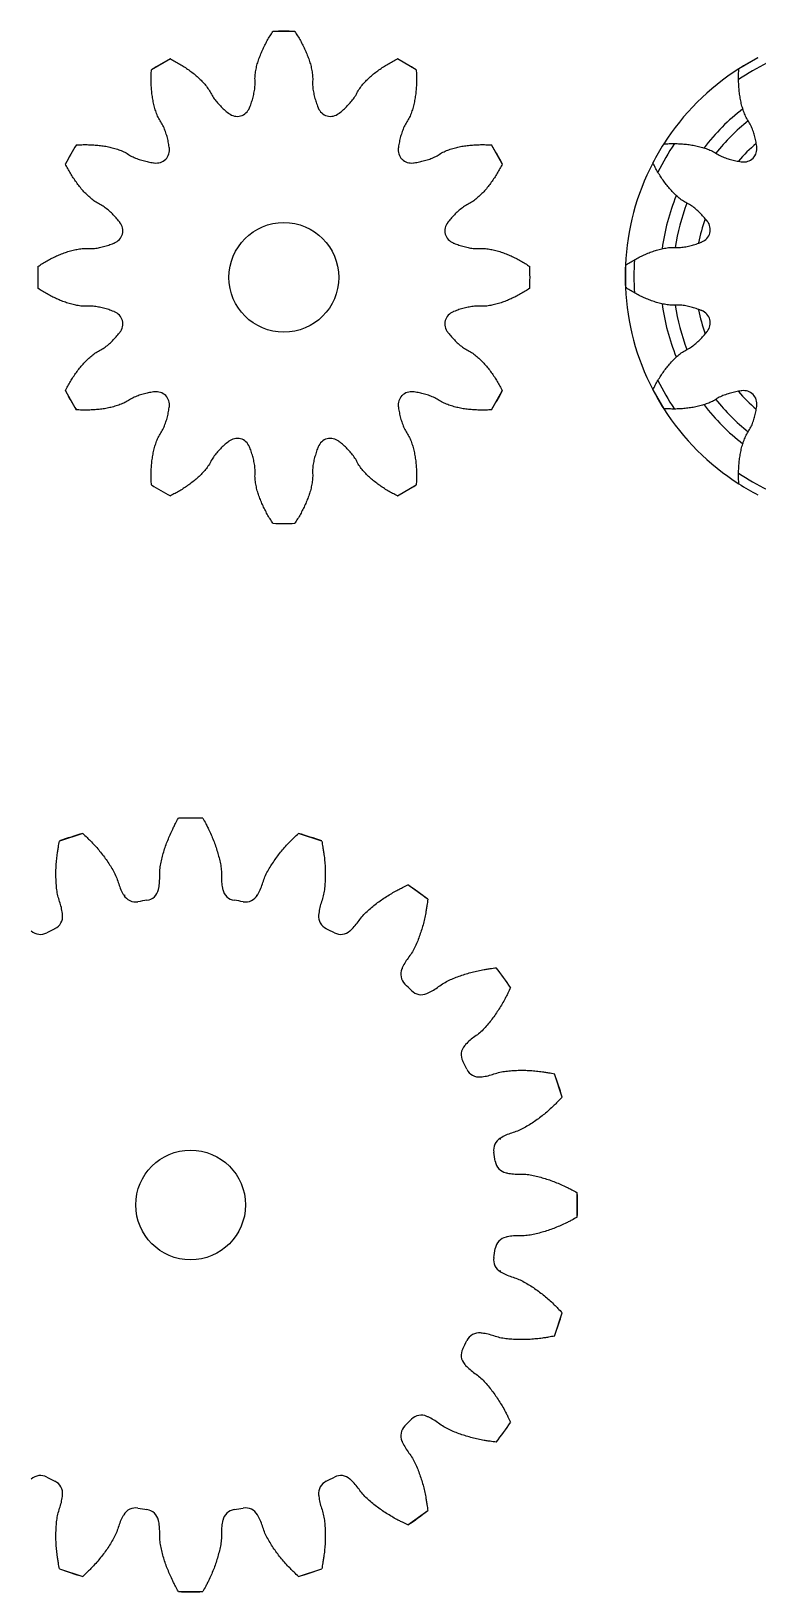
# Model space of a CAD drawing. Header units: inches. Extents: x 0.9 to 97.5, y -1.2 to 16.7.
# Drawn here: x 5.556 to 7.277, y 9.851 to 13.549 of the extents above; entities that cross this region are included whole.
import ezdxf

# ---------------------------------------------------------------- set-up
doc = ezdxf.new("R2010")
doc.units = ezdxf.units.IN
doc.header["$MEASUREMENT"] = 0

msp = doc.modelspace()

# ---------------------------------------------------------------- linework, layer by layer
at = {"color": 7, "linetype": 'Continuous'}
for p, q in [((6.18, 13.5484), (6.1283, 13.5484)), ((5.8852, 13.4833), (5.8404, 13.4574)), ((6.4679, 13.4574), (6.4231, 13.4833)), ((7.2772, 13.4859), (7.2325, 13.46)), ((6.6718, 13.2347), (6.6459, 13.2795)), ((5.5714, 12.9915), (5.5714, 12.9398)), ((6.9635, 12.9941), (6.9635, 12.9424)), ((5.6365, 12.6967), (5.6624, 12.6519)), ((6.6459, 12.6519), (6.6718, 12.6967)), ((7.0286, 12.6993), (7.0545, 12.6545)), ((6.4231, 12.4481), (6.4679, 12.4739)), ((5.9622, 11.6839), (5.9043, 11.6839)), ((5.6776, 11.648), (5.6226, 11.6301)), ((6.2439, 11.6301), (6.1888, 11.648)), ((5.7754, 11.5015), (5.7782, 11.5015)), ((6.0882, 11.5015), (6.091, 11.5015)), ((6.4952, 11.4919), (6.4483, 11.5259)), ((6.8135, 11.0233), (6.7956, 11.0784)), ((6.667, 10.9255), (6.667, 10.9225)), ((6.8494, 10.7388), (6.8494, 10.7967)), ((6.667, 10.6127), (6.667, 10.6099)), ((6.7956, 10.457), (6.8135, 10.5121)), ((6.4483, 10.0095), (6.4952, 10.0435)), ((5.6226, 9.9053), (5.6776, 9.8874)), ((6.1888, 9.8874), (6.2439, 9.9053)), ((5.9043, 9.8515), (5.9622, 9.8515))]:
    msp.add_line(p, q, dxfattribs=at)
for centre in [(6.1542, 12.9657), (5.9332, 10.7677)]:
    msp.add_circle(centre, 0.13)
for centre, radius, start, end in [((6.1542, 12.9657), 0.5833, 87.4589, 92.5411), ((6.1542, 12.9657), 0.5833, 117.4589, 122.5411), ((6.1542, 12.9657), 0.5833, 57.4589, 62.5411), ((7.5462, 12.9682), 0.5625, 116.0063, 123.9937), ((7.5462, 12.9682), 0.5833, 117.4589, 122.5411), ((6.0439, 13.3798), 0.0325, 231.9904, 283.7738), ((6.0426, 13.3794), 0.0325, 286.2262, 338.0096), ((6.2657, 13.3794), 0.0325, 201.9904, 253.7738), ((6.2644, 13.3798), 0.0325, 256.2262, 308.0096), ((6.1542, 12.9657), 0.5833, 147.4589, 152.5411), ((6.1542, 12.9657), 0.5833, 27.4589, 32.5411), ((7.5462, 12.9682), 0.5833, 147.4589, 152.5411), ((7.5462, 12.9682), 0.5625, 146.0063, 153.9937), ((5.8517, 13.2692), 0.0325, 261.9904, 313.7738), ((5.8507, 13.2682), 0.0325, 316.2262, 8.0096), ((6.4576, 13.2682), 0.0325, 171.9904, 223.7738), ((6.4567, 13.2692), 0.0325, 226.2262, 278.0096), ((7.2437, 13.2717), 0.0325, 261.9904, 313.7738), ((7.2427, 13.2707), 0.0325, 316.2262, 8.0096), ((5.7401, 13.0759), 0.0325, 346.2262, 38.0096), ((6.5682, 13.0759), 0.0325, 141.9904, 193.7738), ((7.1322, 13.0785), 0.0325, 346.2262, 38.0096), ((5.7404, 13.0773), 0.0325, 291.9904, 343.7738), ((6.5679, 13.0773), 0.0325, 196.2262, 248.0096), ((7.1325, 13.0798), 0.0325, 291.9904, 343.7738), ((6.1542, 12.9657), 0.5833, 177.4589, 182.5411), ((6.1542, 12.9657), 0.5833, 357.4589, 2.5411), ((7.5462, 12.9682), 0.5833, 177.4589, 182.5411), ((7.5462, 12.9682), 0.5625, 176.0063, 183.9937), ((5.7404, 12.8541), 0.0325, 16.2262, 68.0096), ((6.5679, 12.8541), 0.0325, 111.9904, 163.7738), ((7.1325, 12.8567), 0.0325, 16.2262, 68.0096), ((5.7401, 12.8555), 0.0325, 321.9904, 13.7738), ((6.5682, 12.8555), 0.0325, 166.2262, 218.0096), ((7.1322, 12.858), 0.0325, 321.9904, 13.7738), ((7.5462, 12.9682), 0.5625, 206.0063, 213.9937), ((6.1542, 12.9657), 0.5833, 207.4589, 212.5411), ((5.8517, 12.6622), 0.0325, 46.2262, 98.0096), ((5.8507, 12.6632), 0.0325, 351.9904, 43.7738), ((6.4576, 12.6632), 0.0325, 136.2262, 188.0096), ((6.4567, 12.6622), 0.0325, 81.9904, 133.7738), ((6.1542, 12.9657), 0.5833, 327.4589, 332.5411), ((7.5462, 12.9682), 0.5833, 207.4589, 212.5411), ((7.2437, 12.6648), 0.0325, 46.2262, 98.0096), ((7.2427, 12.6657), 0.0325, 351.9904, 43.7738), ((6.0439, 12.5516), 0.0325, 76.2262, 128.0096), ((6.0426, 12.552), 0.0325, 21.9904, 73.7738), ((6.2657, 12.552), 0.0325, 106.2262, 158.0096), ((6.2644, 12.5516), 0.0325, 51.9904, 103.7738), ((7.5462, 12.9682), 0.5625, 236.0063, 243.9937), ((6.1542, 12.9657), 0.5833, 237.4589, 242.5411), ((6.1542, 12.9657), 0.5833, 297.4589, 302.5411), ((7.5462, 12.9682), 0.5833, 237.4589, 242.5411), ((6.1542, 12.9657), 0.5833, 267.4589, 272.5411), ((5.9332, 10.7677), 0.9167, 88.1903, 91.8097), ((5.9332, 10.7677), 0.9167, 106.1903, 109.8097), ((5.9332, 10.7677), 0.9167, 70.1903, 73.8097), ((5.8029, 11.5183), 0.0325, 209.9106, 279.8509), ((5.8252, 11.5218), 0.0325, 278.1491, 348.0894), ((6.0412, 11.5218), 0.0325, 191.9106, 261.8509), ((6.0635, 11.5183), 0.0325, 260.1491, 330.0894), ((5.9332, 10.7677), 0.9167, 52.1903, 55.8097), ((5.9332, 10.7677), 0.7293, 98.1491, 99.8509), ((5.9332, 10.7677), 0.7293, 80.1491, 81.8509), ((5.5975, 11.4516), 0.0325, 296.1491, 6.0894), ((6.269, 11.4516), 0.0325, 173.9106, 243.8509), ((5.5773, 11.4413), 0.0325, 227.9106, 297.8509), ((5.9332, 10.7677), 0.7293, 116.1491, 117.8509), ((5.9332, 10.7677), 0.7293, 62.1491, 63.8509), ((6.2891, 11.4413), 0.0325, 242.1491, 312.0894), ((6.4638, 11.3143), 0.0325, 155.9106, 225.8509), ((5.9332, 10.7677), 0.9167, 34.1903, 37.8097), ((5.9332, 10.7677), 0.7293, 44.1491, 45.8509), ((6.4798, 11.2983), 0.0325, 224.1491, 294.0894), ((6.6068, 11.1236), 0.0325, 137.9106, 207.8509), ((5.9332, 10.7677), 0.7293, 26.1491, 27.8509), ((6.6171, 11.1035), 0.0325, 206.1491, 276.0894), ((5.9332, 10.7677), 0.9167, 16.1903, 19.8097), ((6.6838, 10.898), 0.0325, 119.9106, 189.8509), ((5.9332, 10.7677), 0.7293, 8.1491, 9.8509), ((6.6874, 10.8757), 0.0325, 188.1491, 258.0894), ((5.9332, 10.7677), 0.9167, 358.1903, 1.8097), ((6.6874, 10.6597), 0.0325, 101.9106, 171.8509), ((5.9332, 10.7677), 0.7293, 350.1491, 351.8509), ((6.6838, 10.6374), 0.0325, 170.1491, 240.0894), ((5.9332, 10.7677), 0.9167, 340.1903, 343.8097), ((5.9332, 10.7677), 0.7293, 332.1491, 333.8509), ((6.6171, 10.432), 0.0325, 83.9106, 153.8509), ((6.6068, 10.4118), 0.0325, 152.1491, 222.0894), ((6.4638, 10.2211), 0.0325, 134.1491, 204.0894), ((5.9332, 10.7677), 0.7293, 314.1491, 315.8509), ((6.4798, 10.2371), 0.0325, 65.9106, 135.8509), ((5.9332, 10.7677), 0.9167, 322.1903, 325.8097), ((5.5773, 10.0941), 0.0325, 62.1491, 132.0894), ((5.9332, 10.7677), 0.7293, 242.1491, 243.8509), ((5.5975, 10.0838), 0.0325, 353.9106, 63.8509), ((6.269, 10.0838), 0.0325, 116.1491, 186.0894), ((5.9332, 10.7677), 0.7293, 296.1491, 297.8509), ((6.2891, 10.0941), 0.0325, 47.9106, 117.8509), ((5.8029, 10.0171), 0.0325, 80.1491, 150.0894), ((5.9332, 10.7677), 0.7293, 260.1491, 261.8509), ((5.8252, 10.0136), 0.0325, 11.9106, 81.8509), ((6.0412, 10.0136), 0.0325, 98.1491, 168.0894), ((5.9332, 10.7677), 0.7293, 278.1491, 279.8509), ((6.0635, 10.0171), 0.0325, 29.9106, 99.8509), ((5.9332, 10.7677), 0.9167, 304.1903, 307.8097), ((5.9332, 10.7677), 0.9167, 250.1903, 253.8097), ((5.9332, 10.7677), 0.9167, 286.1903, 289.8097), ((5.9332, 10.7677), 0.9167, 268.1903, 271.8097)]:
    msp.add_arc(centre, radius, start, end, dxfattribs=at)
at = {"color": 40, "linetype": 'Continuous'}
for radius, start, end in [(0.5833, 122.5411, 147.4589), (0.5, 127.5167, 142.4496), (0.4698, 128.374, 141.6259), (0.4167, 130.9649, 139.0352), (0.5833, 152.6357, 177.3634), (0.5, 157.5509, 172.4835), (0.4698, 158.3731, 171.6429), (0.4167, 160.9031, 169.0648), (0.5833, 182.6366, 207.3643), (0.5, 187.5167, 202.4496), (0.4698, 188.357, 201.6268), (0.4167, 190.9351, 199.0968), (0.4167, 220.9649, 229.0352), (0.5833, 212.5411, 237.4589), (0.5, 217.5509, 232.4835), (0.4698, 218.374, 231.6259)]:
    msp.add_arc((7.5462, 12.9682), radius, start, end, dxfattribs=at)
at = {"color": 7, "linetype": 'Continuous'}
for points, start_tangent, end_tangent in [([(6.115, 13.5268), (6.1214, 13.5377), (6.1283, 13.5484)], (0.006226, 0.011071), (0.007064, 0.010554)), ([(6.18, 13.5484), (6.1869, 13.5377), (6.1933, 13.5268)], (0.007064, -0.010554), (0.006226, -0.011071)), ([(6.0727, 13.3672), (6.0733, 13.3687), (6.0777, 13.3806), (6.0813, 13.3928), (6.084, 13.4052), (6.0858, 13.4178), (6.0859, 13.4305), (6.086, 13.4433), (6.0878, 13.4558), (6.0905, 13.4683), (6.0941, 13.4804), (6.0985, 13.4924), (6.1035, 13.5041), (6.109, 13.5156), (6.115, 13.5268)], (0.031251, 0.077387), (0.040911, 0.072744)), ([(6.1933, 13.5268), (6.1993, 13.5156), (6.2048, 13.5041), (6.2098, 13.4924), (6.2142, 13.4804), (6.2178, 13.4683), (6.2205, 13.4558), (6.2223, 13.4433), (6.2224, 13.4305), (6.2225, 13.4178), (6.2243, 13.4052), (6.2271, 13.3928), (6.2307, 13.3806), (6.235, 13.3687), (6.2356, 13.3672)], (0.040911, -0.072744), (0.031251, -0.077387)), ([(5.8852, 13.4833), (5.8965, 13.4775), (5.9075, 13.4712)], (0.011395, -0.005608), (0.010927, -0.006474)), ([(5.9075, 13.4712), (5.9183, 13.4645), (5.9288, 13.4573), (5.939, 13.4497), (5.9488, 13.4415), (5.958, 13.4327), (5.9666, 13.4234), (5.9744, 13.4134), (5.9808, 13.4024), (5.9873, 13.3914), (5.9951, 13.3814), (6.0037, 13.3721), (6.0129, 13.3633), (6.0227, 13.3551), (6.0239, 13.3542)], (0.071802, -0.042543), (0.065758, -0.051394)), ([(6.2844, 13.3542), (6.2856, 13.3551), (6.2954, 13.3633), (6.3046, 13.3721), (6.3132, 13.3814), (6.321, 13.3914), (6.3275, 13.4024), (6.3339, 13.4134), (6.3417, 13.4234), (6.3503, 13.4327), (6.3596, 13.4415), (6.3693, 13.4497), (6.3795, 13.4573), (6.39, 13.4645), (6.4008, 13.4712)], (0.065758, 0.051394), (0.071802, 0.042543)), ([(6.4008, 13.4712), (6.4118, 13.4775), (6.4231, 13.4833)], (0.010927, 0.006474), (0.011395, 0.005608)), ([(5.8397, 13.4321), (5.8398, 13.4447), (5.8404, 13.4574)], (-0.000143, 0.0127), (0.000841, 0.012673)), ([(5.8829, 13.2727), (5.8826, 13.2743), (5.8804, 13.2868), (5.8774, 13.2992), (5.8736, 13.3113), (5.8689, 13.3231), (5.8626, 13.3341), (5.8563, 13.3452), (5.8516, 13.357), (5.8478, 13.3691), (5.8448, 13.3815), (5.8426, 13.394), (5.841, 13.4066), (5.8401, 13.4193), (5.8397, 13.4321)], (-0.011629, 0.082645), (-0.000942, 0.083454)), ([(6.4686, 13.4321), (6.4682, 13.4193), (6.4673, 13.4066), (6.4657, 13.394), (6.4635, 13.3815), (6.4605, 13.3691), (6.4567, 13.357), (6.452, 13.3452), (6.4457, 13.3341), (6.4394, 13.3231), (6.4347, 13.3113), (6.4309, 13.2992), (6.4279, 13.2868), (6.4257, 13.2743), (6.4255, 13.2727)], (-0.000942, -0.083454), (-0.011629, -0.082645)), ([(6.4679, 13.4574), (6.4685, 13.4447), (6.4686, 13.4321)], (0.000841, -0.012673), (-0.000143, -0.0127)), ([(7.2317, 13.4346), (7.2318, 13.4473), (7.2325, 13.46)], (-0.000143, 0.0127), (0.000841, 0.012673)), ([(7.2749, 13.2753), (7.2747, 13.2768), (7.2725, 13.2893), (7.2695, 13.3017), (7.2657, 13.3138), (7.261, 13.3256), (7.2547, 13.3367), (7.2484, 13.3477), (7.2437, 13.3595), (7.2398, 13.3717), (7.2369, 13.384), (7.2347, 13.3966), (7.2331, 13.4092), (7.2321, 13.4219), (7.2317, 13.4346)], (-0.011629, 0.082645), (-0.000942, 0.083454)), ([(5.6624, 13.2795), (5.6751, 13.2801), (5.6878, 13.2802)], (0.012673, 0.000841), (0.0127, -0.000143)), ([(5.6878, 13.2802), (5.7005, 13.2798), (5.7132, 13.2788), (5.7258, 13.2773), (5.7384, 13.275), (5.7507, 13.2721), (5.7629, 13.2683), (5.7747, 13.2635), (5.7857, 13.2572), (5.7968, 13.251), (5.8086, 13.2462), (5.8207, 13.2424), (5.833, 13.2394), (5.8456, 13.2372), (5.8471, 13.237)], (0.083454, -0.000942), (0.082645, -0.011629)), ([(6.4612, 13.237), (6.4627, 13.2372), (6.4753, 13.2394), (6.4876, 13.2424), (6.4998, 13.2462), (6.5116, 13.251), (6.5226, 13.2572), (6.5337, 13.2635), (6.5455, 13.2683), (6.5576, 13.2721), (6.5699, 13.275), (6.5825, 13.2773), (6.5951, 13.2788), (6.6078, 13.2798), (6.6205, 13.2802)], (0.082645, 0.011629), (0.083454, 0.000942)), ([(6.6205, 13.2802), (6.6332, 13.2801), (6.6459, 13.2795)], (0.0127, 0.000143), (0.012673, -0.000841)), ([(7.0545, 13.282), (7.0672, 13.2826), (7.0799, 13.2827)], (0.012673, 0.000841), (0.0127, -0.000143)), ([(7.0799, 13.2827), (7.0926, 13.2823), (7.1053, 13.2813), (7.1179, 13.2798), (7.1304, 13.2776), (7.1428, 13.2746), (7.1549, 13.2708), (7.1667, 13.2661), (7.1778, 13.2598), (7.1888, 13.2535), (7.2006, 13.2488), (7.2128, 13.2449), (7.2251, 13.242), (7.2376, 13.2398), (7.2392, 13.2395)], (0.083454, -0.000942), (0.082645, -0.011629)), ([(5.6486, 13.2123), (5.6424, 13.2234), (5.6365, 13.2347)], (-0.006474, 0.010927), (-0.005608, 0.011395)), ([(5.7657, 13.0959), (5.7647, 13.0972), (5.7565, 13.1069), (5.7478, 13.1161), (5.7384, 13.1247), (5.7284, 13.1326), (5.7174, 13.139), (5.7065, 13.1454), (5.6965, 13.1533), (5.6871, 13.1619), (5.6783, 13.1711), (5.6702, 13.1808), (5.6625, 13.191), (5.6553, 13.2015), (5.6486, 13.2123)], (-0.051394, 0.065758), (-0.042543, 0.071802)), ([(6.6597, 13.2123), (6.653, 13.2015), (6.6458, 13.191), (6.6381, 13.1808), (6.63, 13.1711), (6.6212, 13.1619), (6.6118, 13.1533), (6.6018, 13.1454), (6.5909, 13.139), (6.5799, 13.1326), (6.5699, 13.1247), (6.5605, 13.1161), (6.5518, 13.1069), (6.5436, 13.0972), (6.5426, 13.0959)], (-0.042543, -0.071802), (-0.051394, -0.065758)), ([(6.6718, 13.2347), (6.6659, 13.2234), (6.6597, 13.2123)], (-0.005608, -0.011395), (-0.006474, -0.010927)), ([(7.0407, 13.2149), (7.0344, 13.2259), (7.0286, 13.2372)], (-0.006474, 0.010927), (-0.005608, 0.011395)), ([(7.1578, 13.0985), (7.1568, 13.0997), (7.1486, 13.1095), (7.1399, 13.1187), (7.1305, 13.1273), (7.1205, 13.1351), (7.1095, 13.1415), (7.0986, 13.148), (7.0885, 13.1558), (7.0792, 13.1644), (7.0704, 13.1736), (7.0622, 13.1834), (7.0546, 13.1935), (7.0474, 13.204), (7.0407, 13.2149)], (-0.051394, 0.065758), (-0.042543, 0.071802)), ([(5.593, 13.0049), (5.6043, 13.0109), (5.6157, 13.0164), (5.6274, 13.0214), (5.6394, 13.0257), (5.6516, 13.0293), (5.664, 13.0321), (5.6766, 13.0338), (5.6893, 13.0339), (5.702, 13.034), (5.7146, 13.0358), (5.727, 13.0386), (5.7392, 13.0422), (5.7511, 13.0465), (5.7526, 13.0471)], (0.072744, 0.040911), (0.077387, 0.031251)), ([(6.5557, 13.0471), (6.5572, 13.0465), (6.5691, 13.0422), (6.5813, 13.0386), (6.5937, 13.0358), (6.6063, 13.034), (6.619, 13.0339), (6.6317, 13.0338), (6.6443, 13.0321), (6.6567, 13.0293), (6.6689, 13.0257), (6.6809, 13.0214), (6.6926, 13.0164), (6.704, 13.0109), (6.7153, 13.0049)], (0.077387, -0.031251), (0.072744, -0.040911)), ([(6.9851, 13.0074), (6.9963, 13.0134), (7.0078, 13.0189), (7.0195, 13.0239), (7.0315, 13.0283), (7.0437, 13.0319), (7.0561, 13.0346), (7.0687, 13.0364), (7.0814, 13.0365), (7.0941, 13.0366), (7.1067, 13.0384), (7.1191, 13.0411), (7.1313, 13.0447), (7.1432, 13.0491), (7.1447, 13.0497)], (0.072744, 0.040911), (0.077387, 0.031251)), ([(5.5714, 12.9915), (5.5821, 12.9984), (5.593, 13.0049)], (0.010554, 0.007064), (0.011071, 0.006226)), ([(6.7153, 13.0049), (6.7262, 12.9984), (6.7369, 12.9915)], (0.011071, -0.006226), (0.010554, -0.007064)), ([(6.9635, 12.9941), (6.9742, 13.001), (6.9851, 13.0074)], (0.010554, 0.007064), (0.011071, 0.006226)), ([(5.593, 12.9265), (5.5821, 12.9329), (5.5714, 12.9398)], (-0.011071, 0.006226), (-0.010554, 0.007064)), ([(5.7526, 12.8842), (5.7511, 12.8848), (5.7392, 12.8892), (5.727, 12.8928), (5.7146, 12.8955), (5.702, 12.8973), (5.6893, 12.8974), (5.6766, 12.8975), (5.664, 12.8993), (5.6516, 12.9021), (5.6394, 12.9057), (5.6274, 12.91), (5.6157, 12.915), (5.6043, 12.9205), (5.593, 12.9265)], (-0.077387, 0.031251), (-0.072744, 0.040911)), ([(6.7153, 12.9265), (6.704, 12.9205), (6.6926, 12.915), (6.6809, 12.91), (6.6689, 12.9057), (6.6567, 12.9021), (6.6443, 12.8993), (6.6317, 12.8975), (6.619, 12.8974), (6.6063, 12.8973), (6.5937, 12.8955), (6.5813, 12.8928), (6.5691, 12.8892), (6.5572, 12.8848), (6.5557, 12.8842)], (-0.072744, -0.040911), (-0.077387, -0.031251)), ([(6.7369, 12.9398), (6.7262, 12.9329), (6.7153, 12.9265)], (-0.010554, -0.007064), (-0.011071, -0.006226)), ([(6.9851, 12.9291), (6.9742, 12.9355), (6.9635, 12.9424)], (-0.011071, 0.006226), (-0.010554, 0.007064)), ([(7.1447, 12.8868), (7.1432, 12.8874), (7.1313, 12.8917), (7.1191, 12.8953), (7.1067, 12.8981), (7.0941, 12.8999), (7.0814, 12.9), (7.0687, 12.9001), (7.0561, 12.9019), (7.0437, 12.9046), (7.0315, 12.9082), (7.0195, 12.9126), (7.0078, 12.9175), (6.9963, 12.923), (6.9851, 12.9291)], (-0.077387, 0.031251), (-0.072744, 0.040911)), ([(5.6486, 12.719), (5.6553, 12.7299), (5.6625, 12.7404), (5.6702, 12.7505), (5.6783, 12.7603), (5.6871, 12.7695), (5.6965, 12.7781), (5.7065, 12.7859), (5.7174, 12.7924), (5.7284, 12.7988), (5.7384, 12.8066), (5.7478, 12.8152), (5.7565, 12.8245), (5.7647, 12.8342), (5.7657, 12.8354)], (0.042543, 0.071802), (0.051394, 0.065758)), ([(6.5426, 12.8354), (6.5436, 12.8342), (6.5518, 12.8245), (6.5605, 12.8152), (6.5699, 12.8066), (6.5799, 12.7988), (6.5909, 12.7924), (6.6018, 12.7859), (6.6118, 12.7781), (6.6212, 12.7695), (6.63, 12.7603), (6.6381, 12.7505), (6.6458, 12.7404), (6.653, 12.7299), (6.6597, 12.719)], (0.051394, -0.065758), (0.042543, -0.071802)), ([(7.0407, 12.7216), (7.0474, 12.7324), (7.0546, 12.7429), (7.0622, 12.7531), (7.0704, 12.7628), (7.0792, 12.7721), (7.0885, 12.7807), (7.0986, 12.7885), (7.1095, 12.7949), (7.1205, 12.8014), (7.1305, 12.8092), (7.1399, 12.8178), (7.1486, 12.827), (7.1568, 12.8368), (7.1578, 12.838)], (0.042543, 0.071802), (0.051394, 0.065758)), ([(7.0286, 12.6993), (7.0344, 12.7106), (7.0407, 12.7216)], (0.005608, 0.011395), (0.006474, 0.010927)), ([(5.6365, 12.6967), (5.6424, 12.708), (5.6486, 12.719)], (0.005608, 0.011395), (0.006474, 0.010927)), ([(5.8471, 12.6944), (5.8456, 12.6942), (5.833, 12.692), (5.8207, 12.689), (5.8086, 12.6852), (5.7968, 12.6804), (5.7857, 12.6741), (5.7747, 12.6679), (5.7629, 12.6631), (5.7507, 12.6593), (5.7384, 12.6563), (5.7258, 12.6541), (5.7132, 12.6526), (5.7005, 12.6516), (5.6878, 12.6512)], (-0.082645, -0.011629), (-0.083454, -0.000942)), ([(6.6205, 12.6512), (6.6078, 12.6516), (6.5951, 12.6526), (6.5825, 12.6541), (6.5699, 12.6563), (6.5576, 12.6593), (6.5455, 12.6631), (6.5337, 12.6679), (6.5226, 12.6741), (6.5116, 12.6804), (6.4998, 12.6852), (6.4876, 12.689), (6.4753, 12.692), (6.4627, 12.6942), (6.4612, 12.6944)], (-0.083454, 0.000942), (-0.082645, 0.011629)), ([(6.6597, 12.719), (6.6659, 12.708), (6.6718, 12.6967)], (0.006474, -0.010927), (0.005608, -0.011395)), ([(7.2392, 12.6969), (7.2376, 12.6967), (7.2251, 12.6945), (7.2128, 12.6915), (7.2006, 12.6877), (7.1888, 12.683), (7.1778, 12.6767), (7.1667, 12.6704), (7.1549, 12.6657), (7.1428, 12.6619), (7.1304, 12.6589), (7.1179, 12.6567), (7.1053, 12.6551), (7.0926, 12.6542), (7.0799, 12.6537)], (-0.082645, -0.011629), (-0.083454, -0.000942)), ([(5.6878, 12.6512), (5.6751, 12.6513), (5.6624, 12.6519)], (-0.0127, -0.000143), (-0.012673, 0.000841)), ([(5.8397, 12.4993), (5.8401, 12.5121), (5.841, 12.5247), (5.8426, 12.5374), (5.8448, 12.5499), (5.8478, 12.5623), (5.8516, 12.5744), (5.8563, 12.5862), (5.8626, 12.5972), (5.8689, 12.6083), (5.8736, 12.6201), (5.8774, 12.6322), (5.8804, 12.6446), (5.8826, 12.6571), (5.8829, 12.6587)], (0.000942, 0.083454), (0.011629, 0.082645)), ([(6.4255, 12.6587), (6.4257, 12.6571), (6.4279, 12.6446), (6.4309, 12.6322), (6.4347, 12.6201), (6.4394, 12.6083), (6.4457, 12.5972), (6.452, 12.5862), (6.4567, 12.5744), (6.4605, 12.5623), (6.4635, 12.5499), (6.4657, 12.5374), (6.4673, 12.5247), (6.4682, 12.5121), (6.4686, 12.4993)], (0.011629, -0.082645), (0.000942, -0.083454)), ([(6.6459, 12.6519), (6.6332, 12.6513), (6.6205, 12.6512)], (-0.012673, -0.000841), (-0.0127, 0.000143)), ([(7.0799, 12.6537), (7.0672, 12.6539), (7.0545, 12.6545)], (-0.0127, -0.000143), (-0.012673, 0.000841)), ([(7.2317, 12.5019), (7.2321, 12.5146), (7.2331, 12.5273), (7.2347, 12.5399), (7.2369, 12.5524), (7.2398, 12.5648), (7.2437, 12.5769), (7.2484, 12.5887), (7.2547, 12.5998), (7.261, 12.6108), (7.2657, 12.6226), (7.2695, 12.6348), (7.2725, 12.6471), (7.2747, 12.6597), (7.2749, 12.6612)], (0.000942, 0.083454), (0.011629, 0.082645)), ([(6.0239, 12.5772), (6.0227, 12.5762), (6.0129, 12.5681), (6.0037, 12.5593), (5.9951, 12.5499), (5.9873, 12.5399), (5.9808, 12.529), (5.9744, 12.518), (5.9666, 12.508), (5.958, 12.4986), (5.9488, 12.4899), (5.939, 12.4817), (5.9288, 12.4741), (5.9183, 12.4669), (5.9075, 12.4601)], (-0.065758, -0.051394), (-0.071802, -0.042543)), ([(6.4008, 12.4601), (6.39, 12.4669), (6.3795, 12.4741), (6.3693, 12.4817), (6.3596, 12.4899), (6.3503, 12.4986), (6.3417, 12.508), (6.3339, 12.518), (6.3275, 12.529), (6.321, 12.5399), (6.3132, 12.5499), (6.3046, 12.5593), (6.2954, 12.5681), (6.2856, 12.5762), (6.2844, 12.5772)], (-0.071802, 0.042543), (-0.065758, 0.051394)), ([(6.115, 12.4045), (6.109, 12.4158), (6.1035, 12.4273), (6.0985, 12.439), (6.0941, 12.4509), (6.0905, 12.4631), (6.0878, 12.4755), (6.086, 12.4881), (6.0859, 12.5008), (6.0858, 12.5135), (6.084, 12.5261), (6.0813, 12.5385), (6.0777, 12.5507), (6.0733, 12.5627), (6.0727, 12.5641)], (-0.040911, 0.072744), (-0.031251, 0.077387)), ([(6.2356, 12.5641), (6.235, 12.5627), (6.2307, 12.5507), (6.2271, 12.5385), (6.2243, 12.5261), (6.2225, 12.5135), (6.2224, 12.5008), (6.2223, 12.4881), (6.2205, 12.4755), (6.2178, 12.4631), (6.2142, 12.4509), (6.2098, 12.439), (6.2048, 12.4273), (6.1993, 12.4158), (6.1933, 12.4045)], (-0.031251, -0.077387), (-0.040911, -0.072744)), ([(5.8404, 12.4739), (5.8398, 12.4866), (5.8397, 12.4993)], (-0.000841, 0.012673), (0.000143, 0.0127)), ([(6.4686, 12.4993), (6.4685, 12.4866), (6.4679, 12.4739)], (0.000143, -0.0127), (-0.000841, -0.012673)), ([(7.2325, 12.4765), (7.2318, 12.4892), (7.2317, 12.5019)], (-0.000841, 0.012673), (0.000143, 0.0127)), ([(5.9075, 12.4601), (5.8965, 12.4539), (5.8852, 12.4481)], (-0.010927, -0.006474), (-0.011395, -0.005608)), ([(6.4231, 12.4481), (6.4118, 12.4539), (6.4008, 12.4601)], (-0.011395, 0.005608), (-0.010927, 0.006474)), ([(6.1283, 12.3829), (6.1214, 12.3936), (6.115, 12.4045)], (-0.007064, 0.010554), (-0.006226, 0.011071)), ([(6.1933, 12.4045), (6.1869, 12.3936), (6.18, 12.3829)], (-0.006226, -0.011071), (-0.007064, -0.010554)), ([(5.857, 11.5151), (5.8577, 11.5185), (5.8597, 11.5329), (5.8601, 11.5474), (5.8606, 11.5619), (5.8626, 11.5762), (5.8658, 11.5903), (5.8696, 11.6043), (5.874, 11.6181), (5.8791, 11.6317), (5.8847, 11.6451), (5.8908, 11.6583), (5.8929, 11.6626)], (0.015823, 0.075016), (0.034283, 0.068556)), ([(5.8929, 11.6626), (5.8973, 11.6712), (5.9043, 11.6839)], (0.005394, 0.010786), (0.005931, 0.010499)), ([(5.9622, 11.6839), (5.9691, 11.6712), (5.9735, 11.6626)], (0.005931, -0.010499), (0.005394, -0.010786)), ([(5.9735, 11.6626), (5.9757, 11.6583), (5.9818, 11.6451), (5.9874, 11.6317), (5.9924, 11.6181), (5.9968, 11.6043), (6.0006, 11.5903), (6.0038, 11.5762), (6.0059, 11.5619), (6.0063, 11.5474), (6.0067, 11.5329), (6.0087, 11.5185), (6.0094, 11.5151)], (0.034283, -0.068556), (0.015823, -0.075016)), ([(5.6183, 11.6064), (5.6199, 11.6159), (5.6226, 11.6301)], (0.001797, 0.011925), (0.002397, 0.011818)), ([(5.6776, 11.648), (5.6882, 11.6381), (5.695, 11.6313)], (0.008886, -0.008152), (0.008463, -0.008591)), ([(5.695, 11.6313), (5.6984, 11.6278), (5.7083, 11.6172), (5.7177, 11.6062), (5.7267, 11.5948), (5.7352, 11.583), (5.7431, 11.5709), (5.7505, 11.5585), (5.7569, 11.5454), (5.7618, 11.5318), (5.7666, 11.5181), (5.773, 11.5051), (5.7747, 11.5021)], (0.05379, -0.054606), (0.03823, -0.066455)), ([(6.0917, 11.5021), (6.0934, 11.5051), (6.0998, 11.5181), (6.1046, 11.5318), (6.1095, 11.5454), (6.1159, 11.5585), (6.1233, 11.5709), (6.1313, 11.583), (6.1397, 11.5948), (6.1487, 11.6062), (6.1582, 11.6172), (6.168, 11.6278), (6.1714, 11.6313)], (0.03823, 0.066455), (0.05379, 0.054606)), ([(6.1714, 11.6313), (6.1783, 11.6381), (6.1888, 11.648)], (0.008463, 0.008591), (0.008886, 0.008152)), ([(6.2439, 11.6301), (6.2465, 11.6159), (6.2481, 11.6064)], (0.002397, -0.011818), (0.001797, -0.011925)), ([(5.6298, 11.455), (5.6294, 11.4584), (5.6269, 11.4727), (5.6228, 11.4866), (5.6187, 11.5005), (5.6162, 11.5148), (5.6149, 11.5292), (5.6142, 11.5437), (5.6141, 11.5582), (5.6147, 11.5727), (5.6159, 11.5872), (5.6176, 11.6016), (5.6183, 11.6064)], (-0.008133, 0.076234), (0.01142, 0.075794)), ([(6.2481, 11.6064), (6.2488, 11.6016), (6.2505, 11.5872), (6.2517, 11.5727), (6.2523, 11.5582), (6.2522, 11.5437), (6.2516, 11.5292), (6.2502, 11.5148), (6.2477, 11.5005), (6.2436, 11.4866), (6.2395, 11.4727), (6.237, 11.4584), (6.2366, 11.455)], (0.01142, -0.075794), (-0.008133, -0.076234)), ([(6.3109, 11.4172), (6.3134, 11.4195), (6.3235, 11.4299), (6.3324, 11.4414), (6.3412, 11.4529), (6.3513, 11.4633), (6.3622, 11.4729), (6.3735, 11.4819), (6.3852, 11.4905), (6.3973, 11.4985), (6.4097, 11.5061), (6.4223, 11.5131), (6.4266, 11.5154)], (0.056895, 0.051389), (0.068032, 0.035311)), ([(6.4266, 11.5154), (6.4352, 11.5197), (6.4483, 11.5259)], (0.010703, 0.005555), (0.01097, 0.005007)), ([(6.4918, 11.468), (6.491, 11.4632), (6.4882, 11.449), (6.4849, 11.4349), (6.4809, 11.4209), (6.4764, 11.4072), (6.4713, 11.3936), (6.4656, 11.3803), (6.4588, 11.3675), (6.4506, 11.3555), (6.4424, 11.3436), (6.4356, 11.3308), (6.4342, 11.3276)], (-0.01256, -0.075614), (-0.031292, -0.06999)), ([(6.4952, 11.4919), (6.4933, 11.4775), (6.4918, 11.468)], (-0.001373, -0.01198), (-0.001976, -0.011896)), ([(6.4931, 11.2687), (6.4963, 11.2701), (6.5091, 11.2769), (6.521, 11.2851), (6.533, 11.2933), (6.5458, 11.3001), (6.5591, 11.3058), (6.5727, 11.3109), (6.5864, 11.3154), (6.6004, 11.3194), (6.6145, 11.3227), (6.6287, 11.3255), (6.6335, 11.3263)], (0.06999, 0.031292), (0.075614, 0.01256)), ([(6.6335, 11.3263), (6.643, 11.3278), (6.6574, 11.3297)], (0.011896, 0.001976), (0.01198, 0.001373)), ([(6.6915, 11.2828), (6.6852, 11.2697), (6.6809, 11.2611)], (-0.005007, -0.01097), (-0.005555, -0.010703)), ([(6.6809, 11.2611), (6.6786, 11.2568), (6.6716, 11.2441), (6.664, 11.2318), (6.656, 11.2197), (6.6474, 11.208), (6.6384, 11.1967), (6.6288, 11.1858), (6.6184, 11.1757), (6.6069, 11.1669), (6.5954, 11.158), (6.585, 11.1479), (6.5827, 11.1454)], (-0.035311, -0.068032), (-0.051389, -0.056895)), ([(6.6205, 11.0711), (6.624, 11.0715), (6.6382, 11.074), (6.6521, 11.0781), (6.666, 11.0822), (6.6803, 11.0847), (6.6947, 11.086), (6.7092, 11.0867), (6.7237, 11.0868), (6.7382, 11.0862), (6.7527, 11.085), (6.7671, 11.0833), (6.7719, 11.0826)], (0.076234, 0.008133), (0.075794, -0.01142)), ([(6.7719, 11.0826), (6.7814, 11.081), (6.7956, 11.0784)], (0.011925, -0.001797), (0.011818, -0.002397)), ([(6.8135, 11.0233), (6.8036, 11.0128), (6.7968, 11.0059)], (-0.008152, -0.008886), (-0.008591, -0.008463)), ([(6.7968, 11.0059), (6.7933, 11.0025), (6.7827, 10.9927), (6.7717, 10.9832), (6.7603, 10.9742), (6.7485, 10.9657), (6.7364, 10.9578), (6.724, 10.9504), (6.7109, 10.944), (6.6973, 10.9391), (6.6836, 10.9343), (6.6706, 10.9279), (6.6676, 10.9262)], (-0.054606, -0.05379), (-0.066455, -0.03823)), ([(6.6806, 10.8439), (6.684, 10.8432), (6.6984, 10.8412), (6.7129, 10.8408), (6.7274, 10.8404), (6.7417, 10.8383), (6.7558, 10.8351), (6.7698, 10.8313), (6.7836, 10.8269), (6.7972, 10.8218), (6.8106, 10.8163), (6.8238, 10.8102), (6.8281, 10.808)], (0.075016, -0.015823), (0.068556, -0.034283)), ([(6.8281, 10.808), (6.8367, 10.8036), (6.8494, 10.7967)], (0.010786, -0.005394), (0.010499, -0.005931)), ([(6.8281, 10.7274), (6.8238, 10.7253), (6.8106, 10.7192), (6.7972, 10.7136), (6.7836, 10.7085), (6.7698, 10.7041), (6.7558, 10.7003), (6.7417, 10.6971), (6.7274, 10.695), (6.7129, 10.6946), (6.6984, 10.6942), (6.684, 10.6922), (6.6806, 10.6915)], (-0.068556, -0.034283), (-0.075016, -0.015823)), ([(6.8494, 10.7388), (6.8367, 10.7318), (6.8281, 10.7274)], (-0.010499, -0.005931), (-0.010786, -0.005394)), ([(6.6676, 10.6092), (6.6706, 10.6075), (6.6836, 10.6011), (6.6973, 10.5963), (6.7109, 10.5914), (6.724, 10.585), (6.7364, 10.5776), (6.7485, 10.5697), (6.7603, 10.5612), (6.7717, 10.5522), (6.7827, 10.5428), (6.7933, 10.5329), (6.7968, 10.5295)], (0.066455, -0.03823), (0.054606, -0.05379)), ([(6.7968, 10.5295), (6.8036, 10.5227), (6.8135, 10.5121)], (0.008591, -0.008463), (0.008152, -0.008886)), ([(6.7719, 10.4528), (6.7671, 10.4521), (6.7527, 10.4504), (6.7382, 10.4492), (6.7237, 10.4486), (6.7092, 10.4487), (6.6947, 10.4494), (6.6803, 10.4507), (6.666, 10.4532), (6.6521, 10.4573), (6.6382, 10.4614), (6.624, 10.4639), (6.6205, 10.4643)], (-0.075794, -0.01142), (-0.076234, 0.008133)), ([(6.7956, 10.457), (6.7814, 10.4544), (6.7719, 10.4528)], (-0.011818, -0.002397), (-0.011925, -0.001797)), ([(6.5827, 10.39), (6.585, 10.3875), (6.5954, 10.3774), (6.6069, 10.3685), (6.6184, 10.3597), (6.6288, 10.3496), (6.6384, 10.3387), (6.6474, 10.3274), (6.656, 10.3157), (6.664, 10.3036), (6.6716, 10.2913), (6.6786, 10.2786), (6.6809, 10.2743)], (0.051389, -0.056895), (0.035311, -0.068032)), ([(6.6335, 10.2091), (6.6287, 10.2099), (6.6145, 10.2127), (6.6004, 10.216), (6.5864, 10.22), (6.5727, 10.2245), (6.5591, 10.2296), (6.5458, 10.2353), (6.533, 10.2421), (6.521, 10.2503), (6.5091, 10.2585), (6.4963, 10.2653), (6.4931, 10.2667)], (-0.075614, 0.01256), (-0.06999, 0.031292)), ([(6.6809, 10.2743), (6.6852, 10.2657), (6.6915, 10.2526)], (0.005555, -0.010703), (0.005007, -0.01097)), ([(6.4342, 10.2078), (6.4356, 10.2047), (6.4424, 10.1919), (6.4506, 10.1799), (6.4588, 10.1679), (6.4656, 10.1551), (6.4713, 10.1418), (6.4764, 10.1282), (6.4809, 10.1145), (6.4849, 10.1005), (6.4882, 10.0864), (6.491, 10.0722), (6.4918, 10.0674)], (0.031292, -0.06999), (0.01256, -0.075614)), ([(6.6574, 10.2058), (6.643, 10.2076), (6.6335, 10.2091)], (-0.01198, 0.001373), (-0.011896, 0.001976)), ([(6.4266, 10.02), (6.4223, 10.0223), (6.4097, 10.0293), (6.3973, 10.0369), (6.3852, 10.0449), (6.3735, 10.0535), (6.3622, 10.0625), (6.3513, 10.0721), (6.3412, 10.0825), (6.3324, 10.094), (6.3235, 10.1055), (6.3134, 10.1159), (6.3109, 10.1182)], (-0.068032, 0.035311), (-0.056895, 0.051389)), ([(5.6183, 9.929), (5.6176, 9.9339), (5.6159, 9.9483), (5.6147, 9.9627), (5.6141, 9.9772), (5.6142, 9.9917), (5.6149, 10.0062), (5.6162, 10.0206), (5.6187, 10.0349), (5.6228, 10.0488), (5.6269, 10.0627), (5.6294, 10.077), (5.6298, 10.0804)], (-0.01142, 0.075794), (0.008133, 0.076234)), ([(6.2366, 10.0804), (6.237, 10.077), (6.2395, 10.0627), (6.2436, 10.0488), (6.2477, 10.0349), (6.2502, 10.0206), (6.2516, 10.0062), (6.2522, 9.9917), (6.2523, 9.9772), (6.2517, 9.9627), (6.2505, 9.9483), (6.2488, 9.9339), (6.2481, 9.929)], (0.008133, -0.076234), (-0.01142, -0.075794)), ([(6.4918, 10.0674), (6.4933, 10.0579), (6.4952, 10.0435)], (0.001976, -0.011896), (0.001373, -0.01198)), ([(5.7747, 10.0333), (5.773, 10.0303), (5.7666, 10.0173), (5.7618, 10.0036), (5.7569, 9.99), (5.7505, 9.977), (5.7431, 9.9645), (5.7352, 9.9524), (5.7267, 9.9406), (5.7177, 9.9292), (5.7083, 9.9182), (5.6984, 9.9076), (5.695, 9.9041)], (-0.03823, -0.066455), (-0.05379, -0.054606)), ([(6.1714, 9.9041), (6.168, 9.9076), (6.1582, 9.9182), (6.1487, 9.9292), (6.1397, 9.9406), (6.1313, 9.9524), (6.1233, 9.9645), (6.1159, 9.977), (6.1095, 9.99), (6.1046, 10.0036), (6.0998, 10.0173), (6.0934, 10.0303), (6.0917, 10.0333)], (-0.05379, 0.054606), (-0.03823, 0.066455)), ([(5.8929, 9.8728), (5.8908, 9.8772), (5.8847, 9.8903), (5.8791, 9.9037), (5.874, 9.9173), (5.8696, 9.9311), (5.8658, 9.9451), (5.8626, 9.9592), (5.8606, 9.9736), (5.8601, 9.988), (5.8597, 10.0025), (5.8577, 10.0169), (5.857, 10.0203)], (-0.034283, 0.068556), (-0.015823, 0.075016)), ([(6.0094, 10.0203), (6.0087, 10.0169), (6.0067, 10.0025), (6.0063, 9.988), (6.0059, 9.9736), (6.0038, 9.9592), (6.0006, 9.9451), (5.9968, 9.9311), (5.9924, 9.9173), (5.9874, 9.9037), (5.9818, 9.8903), (5.9757, 9.8772), (5.9735, 9.8728)], (-0.015823, -0.075016), (-0.034283, -0.068556)), ([(6.4483, 10.0095), (6.4352, 10.0157), (6.4266, 10.02)], (-0.01097, 0.005007), (-0.010703, 0.005555)), ([(5.6226, 9.9053), (5.6199, 9.9195), (5.6183, 9.929)], (-0.002397, 0.011818), (-0.001797, 0.011925)), ([(6.2481, 9.929), (6.2465, 9.9195), (6.2439, 9.9053)], (-0.001797, -0.011925), (-0.002397, -0.011818)), ([(5.695, 9.9041), (5.6882, 9.8973), (5.6776, 9.8874)], (-0.008463, -0.008591), (-0.008886, -0.008152)), ([(6.1888, 9.8874), (6.1783, 9.8973), (6.1714, 9.9041)], (-0.008886, 0.008152), (-0.008463, 0.008591)), ([(5.9043, 9.8515), (5.8973, 9.8642), (5.8929, 9.8728)], (-0.005931, 0.010499), (-0.005394, 0.010786)), ([(5.9735, 9.8728), (5.9691, 9.8642), (5.9622, 9.8515)], (-0.005394, -0.010786), (-0.005931, -0.010499))]:
    msp.add_spline(points, degree=3, dxfattribs=dict(at, start_tangent=start_tangent, end_tangent=end_tangent))

doc.saveas('drawing.dxf')
